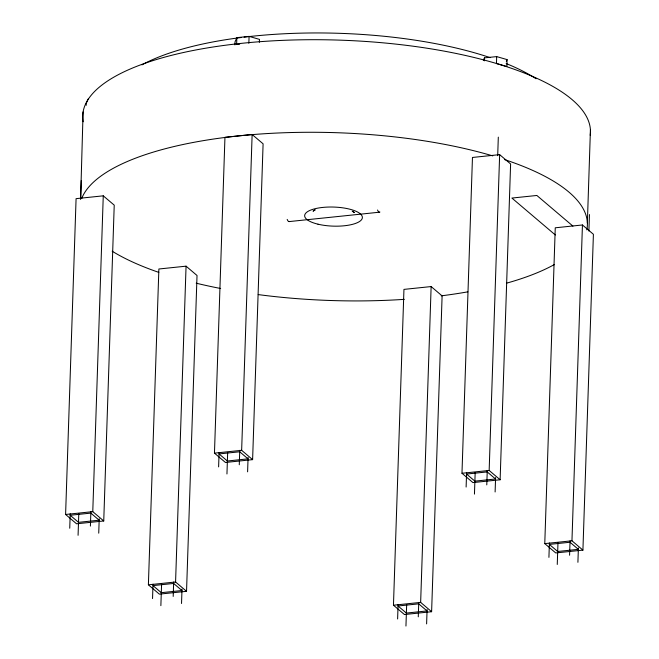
<?xml version="1.0" encoding="UTF-8"?>
<svg xmlns="http://www.w3.org/2000/svg" width="659" height="659" viewBox="0 0 659 659"><rect width="100%" height="100%" fill="white"/><g stroke="black" fill="none" stroke-linecap="round" stroke-linejoin="round"><path stroke-width="0.99" d="M80.604 199.125L83.092 111.931M587.367 222.866L590.423 130.004M65.595 514.473L76.082 198.656L103.265 195.83L114.229 205.147L103.743 520.972L76.559 523.798L65.595 514.473L92.771 511.648L103.743 520.972M69.739 528.23L70.216 513.822M80.662 199.01L81.279 180.492M86.205 105.308L86.271 103.331L88.117 99.064M78.075 535.306L78.792 513.707M90.398 526.08L90.876 511.681M92.771 511.648L103.265 195.83M98.735 533.164L99.212 518.757M148.39 584.821L158.877 268.996L186.06 266.17L197.025 275.487L186.538 591.312L159.354 594.138L148.39 584.821L175.574 581.996L186.538 591.312M152.542 598.57L153.02 584.171M160.87 605.654L161.587 584.047M173.193 596.428L173.671 582.021M175.574 581.996L186.06 266.17M181.53 603.504L182.008 589.105M214.463 453.145L224.95 137.319L252.133 134.494L263.098 143.819L252.611 459.636L225.436 462.461L214.463 453.145L241.647 450.319L252.611 459.636M218.615 466.893L219.093 452.494M234.909 44.886L235.008 41.921L236.853 37.654L249.086 36.385L259.473 39.383L259.374 42.341M236.622 44.573L236.853 37.654M226.951 473.978L227.668 452.371M248.855 43.305L249.086 36.385M239.275 464.752L239.752 450.344M241.647 450.319L252.133 134.494M247.603 471.828L248.081 457.428M393.464 605.217L403.951 289.392L431.134 286.566L442.107 295.891L431.612 611.709L404.437 614.534L393.464 605.217L420.648 602.392L431.612 611.709M397.616 618.966L398.094 604.567M405.952 626.05L406.669 604.443M418.276 616.824L418.753 602.417M420.648 602.392L431.134 286.566M426.612 623.9L427.09 609.501M461.975 473.277L472.462 157.46L499.646 154.634L510.61 163.951L500.123 479.768L472.94 482.594L461.975 473.277L489.159 470.452L500.123 479.768M466.119 487.034L466.597 472.627M484.357 60.834L484.456 57.868L496.68 56.6L507.068 59.598L506.845 66.51L496.458 63.519L496.68 56.6M474.455 494.11L475.172 472.511M486.779 484.884L487.256 470.485M497.702 155.664L498.311 137.146M489.159 470.452L499.646 154.634M495.115 491.968L495.593 477.561M544.771 543.617L555.257 227.8L582.441 224.974L593.405 234.291L582.918 550.117L555.735 552.942L544.771 543.617L571.954 540.792L582.918 550.117M548.922 557.374L549.4 542.975M557.259 564.458L557.975 542.851M569.582 555.224L570.06 540.825M571.954 540.792L582.441 224.974M577.91 562.308L578.388 547.909M588.899 231.029L589.451 214.57M483.352 60.43L484.456 57.868M506.334 61.303L507.068 59.598M314.903 209.801L313.033 211.185L315.183 209.966M237.644 44.466L239.678 44.252M289.161 221.581L379.535 212.19M352.227 211.185L354.328 212.569L352.771 211.382M572.926 226.111L536.854 195.468L511.895 198.062L555.364 234.991M141.949 64.87A225.139 74.409 1.9 0 1 241.161 37.522M244.077 37.159A225.139 74.409 1.9 0 1 490.181 57.638M506.161 63.536A225.139 74.409 1.9 0 1 536.039 78.75M83.207 121.758A254.003 83.948 1.9 0 1 334.401 39.977A254.003 83.948 1.9 0 1 590.209 135.293M504.432 159.536A254.003 83.948 1.9 0 1 586.798 229.851M554.318 264.572A254.003 83.948 1.9 0 1 506.697 283.131M467.841 291.838A254.003 83.948 1.9 0 1 441.217 295.842M404.338 299.351A254.003 83.948 1.9 0 1 258.221 294.589M220.65 288.494A254.003 83.948 1.9 0 1 196.201 283.189M158.819 272.381A254.003 83.948 1.9 0 1 112.195 251.211M81.675 198.557A254.003 83.948 1.9 0 1 238.607 135.894A254.003 83.948 1.9 0 1 492.759 155.886M289.548 221.408A5.774 2.092 84.1 0 1 287.184 219.406M379.913 212.017A5.774 2.092 84.1 0 1 377.549 210.007M239.703 451.777L219.043 453.919L227.38 461.003L248.039 458.862L239.703 451.777M90.827 513.106L70.167 515.256L78.503 522.34L99.163 520.19L90.827 513.106M487.207 471.91L466.547 474.06L474.884 481.144L495.543 478.994L487.207 471.91M173.63 583.454L152.97 585.596L161.307 592.68L181.966 590.53L173.63 583.454M570.01 542.25L549.351 544.4L557.687 551.484L578.347 549.334L570.01 542.25M418.704 603.85L398.044 605.992L406.381 613.076L427.04 610.934L418.704 603.85M317.984 224.184A28.864 9.539 1.9 0 0 362.343 217.882A28.864 9.539 1.9 0 0 320.233 207.733A28.864 9.539 1.9 0 0 317.984 224.184"/></g></svg>
